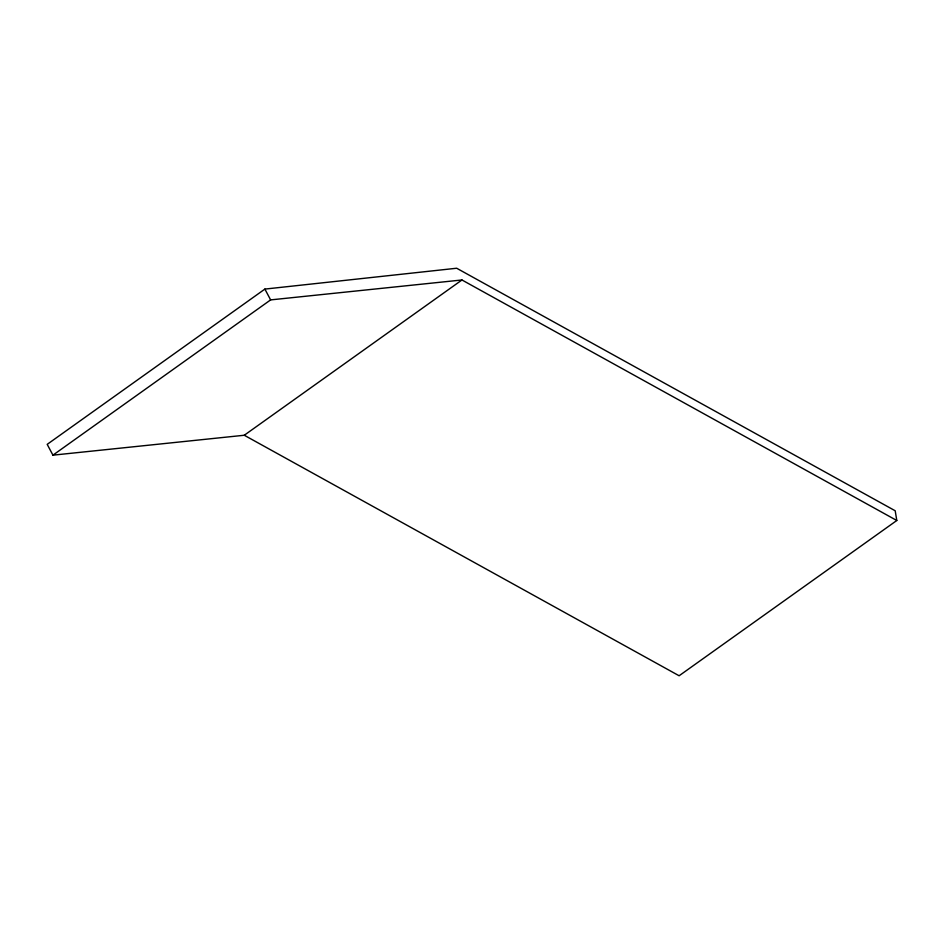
<?xml version="1.0" encoding="UTF-8"?>
<svg xmlns="http://www.w3.org/2000/svg" width="944" height="944" viewBox="0 0 944 944"><rect width="100%" height="100%" fill="white"/><g stroke="black" fill="none" stroke-linecap="round" stroke-linejoin="round"><path stroke-width="1.42" d="M896.8 520.498L895.195 510.775L456.684 268.238L264.886 289.088L47.2 444.353L52.935 455.161L244.272 435.255L461.958 279.979L896.8 520.498L679.114 675.762L244.272 435.255M52.935 455.161L270.621 299.897L461.958 279.979M264.886 289.088L270.621 299.897"/></g></svg>
